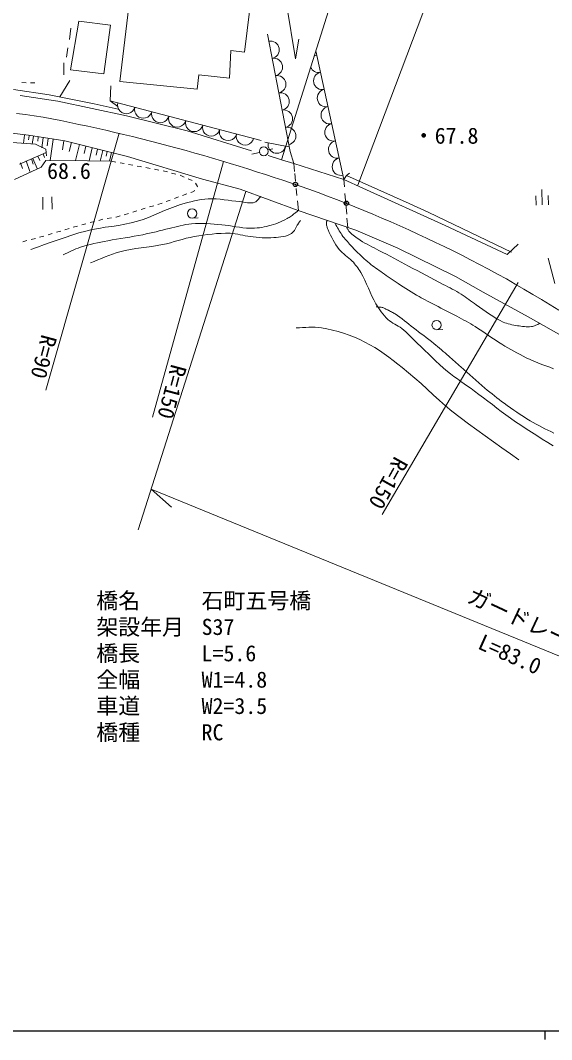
# Model space of a CAD drawing. Units: millimetres, scale not verified. Extents: x 40000 to 680000, y 20000 to 380000.
# Drawn here: x 208204 to 268772, y 204000 to 320070 of the extents above; entities that cross this region are included whole.
import ezdxf
from ezdxf.enums import TextEntityAlignment as Align

# ---------------------------------------------------------------- set-up
doc = ezdxf.new("R2010")
doc.units = ezdxf.units.MM
doc.header["$LTSCALE"] = 1000
doc.header["$PDMODE"] = 32
doc.header["$PDSIZE"] = 500
doc.linetypes.add('CHAIN', pattern=[18.5, 12, -1.5, 3.5, -1.5])
for name, color, linetype, lineweight in [('M-BGD', 7, 'Continuous', 13), ('M-BGD-EXST', 7, 'Continuous', 25), ('M-BMK', 2, 'Continuous', 13), ('M-STR-HTXT', 7, 'Continuous', 13)]:
    doc.layers.add(name, color=color, linetype=linetype, lineweight=lineweight)
doc.layers.add('M-BGD-HTXT', color=7, linetype='Continuous')
doc.layers.add('M-BGD-RSTR', color=6, linetype='Continuous')
doc.styles.add('ＭＳ ゴシック', font='')
doc.styles.get('ＭＳ ゴシック').set_extended_font_data('MS Gothic')

# ---------------------------------------------------------------- blocks, each defined once
blk = doc.blocks.new('田')
at = {"color": 7, "linetype": 'Continuous', "lineweight": 13}
for p, q in [((-0.75, 1), (-0.75, -1)), ((0.75, -1), (0.75, 1))]:
    blk.add_line(p, q, dxfattribs=at)
blk = doc.blocks.new('荒地')
at = {"color": 7, "linetype": 'Continuous', "lineweight": 13}
for p, q in [((-1, 0.25), (-1, -1.25)), ((0, -1.25), (0, 1.25)), ((1, 0.25), (1, -1.25))]:
    blk.add_line(p, q, dxfattribs=at)
blk = doc.blocks.new('広葉樹林')
at = {"color": 7, "linetype": 'Continuous', "lineweight": 13}
blk.add_line((0, -0.75), (1, -0.75), dxfattribs=at)
blk.add_circle((0, 0), 0.75, dxfattribs=at)
blk = doc.blocks.new('電力柱')
at = {"color": 7, "linetype": 'Continuous', "lineweight": 13}
blk.add_circle((0, 0), 0.5, dxfattribs=at)

msp = doc.modelspace()

# ---------------------------------------------------------------- linework, layer by layer
at = {"layer": 'M-BGD'}
for p, q in [((220681, 322714), (219530, 313106)), ((238528, 321910), (239564, 315698)), ((233743, 316441), (234378, 321404)), ((214884, 319974), (213931, 314456)), ((218497, 319538), (214884, 319974)), ((217703, 313979), (218497, 319538)), ((213793, 317883), (213952, 319173)), ((236375, 318482), (238955, 305142)), ((213456, 315898), (213614, 316950)), ((239564, 315698), (239962, 317928)), ((232036, 313503), (232195, 316640)), ((232195, 316640), (233743, 316441)), ((245075, 301942), (241883, 316608)), ((213178, 315223), (213158, 313873)), ((213931, 314456), (217703, 313979)), ((228343, 312233), (228542, 313860)), ((228542, 313860), (232036, 313503)), ((208860, 312967), (208360, 312979)), ((209860, 312942), (209360, 312955)), ((213853, 313238), (212692, 311353)), ((218528, 312625), (218449, 310918)), ((219530, 313106), (228343, 312233)), ((207418, 312205), (211487, 311590)), ((208192, 311530), (212480, 310855)), ((211487, 311590), (216629, 310577)), ((212480, 310855), (220321, 309208)), ((216629, 310577), (219368, 309969)), ((218449, 310918), (219299, 310272)), ((218449, 310918), (235660, 306387)), ((220321, 309208), (227209, 307481)), ((209147, 307012), (205376, 307468)), ((208695, 306992), (208564, 306082)), ((209190, 306921), (209127, 306485)), ((213257, 306337), (209147, 307012)), ((209685, 306850), (209565, 306016)), ((210252, 306768), (210189, 306330)), ((210820, 306687), (210657, 305551)), ((211387, 306605), (211272, 305799)), ((211955, 306524), (211610, 304122)), ((227209, 307481), (234554, 305218)), ((203892, 306390), (209926, 305992)), ((209926, 305992), (211117, 305397)), ((211117, 305397), (211197, 304643)), ((213156, 306351), (213011, 305342)), ((220403, 304570), (213257, 306337)), ((214018, 306149), (213765, 305127)), ((214930, 305923), (214479, 304098)), ((215668, 305741), (215464, 304916)), ((216406, 305558), (216041, 304082)), ((217009, 305409), (216843, 304739)), ((236077, 306189), (238816, 305673)), ((236975, 305456), (236424, 305319)), ((211157, 305020), (208100, 303690)), ((209468, 304298), (209681, 303698)), ((209629, 304355), (210133, 303196)), ((210208, 304607), (210426, 304105)), ((210562, 303372), (211117, 304126)), ((210787, 304859), (210957, 304467)), ((211117, 304126), (215842, 304087)), ((217611, 305260), (217313, 304055)), ((218104, 305138), (217968, 304591)), ((218596, 305017), (218352, 304032)), ((228959, 301989), (220403, 304570)), ((235472, 305023), (234577, 304821)), ((237985, 304205), (236466, 304702)), ((237985, 304205), (239376, 303761)), ((238955, 305142), (239376, 303761)), ((207544, 301943), (210562, 303372)), ((208209, 303850), (208433, 303220)), ((208854, 304079), (209291, 302851)), ((215842, 304087), (218581, 304027)), ((218581, 304027), (219073, 303937)), ((219565, 303846), (220057, 303755)), ((220548, 303665), (221040, 303574)), ((221532, 303483), (221889, 303418)), ((221889, 303418), (222023, 303393)), ((222515, 303301), (223007, 303210)), ((223498, 303119), (223990, 303028)), ((224480, 302929), (224965, 302807)), ((225450, 302686), (225935, 302565)), ((226415, 302430), (226874, 302230)), ((227332, 302030), (227790, 301829)), ((233266, 300858), (228959, 301989)), ((245373, 302399), (245075, 301942)), ((247259, 300950), (245075, 301942)), ((245746, 302687), (245373, 302399)), ((245373, 302399), (252539, 299203)), ((228058, 300720), (227963, 300599)), ((228168, 301537), (228400, 301155)), ((228400, 301155), (228367, 301113)), ((239883, 298423), (233266, 300858)), ((256649, 296702), (247259, 300950)), ((225296, 299606), (224829, 299428)), ((226230, 299962), (225763, 299784)), ((227168, 300309), (226699, 300138)), ((227963, 300599), (227638, 300480)), ((221489, 298385), (221011, 298239)), ((222446, 298675), (221967, 298531)), ((223403, 298965), (222924, 298820)), ((224360, 299254), (223882, 299109)), ((254783, 298178), (252539, 299203)), ((216650, 297172), (216166, 297046)), ((217618, 297424), (217134, 297298)), ((218602, 297592), (218106, 297527)), ((219129, 297661), (219098, 297657)), ((219577, 297798), (219129, 297661)), ((220533, 298092), (220055, 297945)), ((264180, 293662), (254783, 298178)), ((212803, 296078), (212325, 295934)), ((213761, 296365), (213282, 296222)), ((214719, 296653), (214240, 296509)), ((215682, 296919), (215199, 296793)), ((251252, 294148), (246448, 296173)), ((263696, 293426), (256649, 296702)), ((208954, 294994), (208470, 294867)), ((209921, 295248), (209437, 295121)), ((210871, 295497), (210405, 295375)), ((210888, 295502), (210871, 295497)), ((211846, 295790), (211367, 295646)), ((257822, 290893), (251252, 294148)), ((264946, 294577), (263696, 293426)), ((268390, 292981), (269144, 290102)), ((260979, 289126), (257822, 290893)), ((266080, 286307), (260979, 289126)), ((272730, 282575), (266080, 286307))]:
    msp.add_line(p, q, dxfattribs=at)
at = {"layer": 'M-BGD', "color": 1}
for p, q in [((245075, 301942), (239376, 303761)), ((239464, 302866), (239376, 303761)), ((239571, 301778), (239484, 302632)), ((245075, 301942), (245148, 301113)), ((239728, 300143), (239654, 300940)), ((239900, 298406), (239788, 299531)), ((245213, 300341), (245412, 297986)), ((246448, 296173), (239883, 298403)), ((245442, 297553), (245534, 296470))]:
    msp.add_line(p, q, dxfattribs=at)
at = {"layer": 'M-BGD'}
for points in [[(209386, 293994), (210171, 294261), (210953, 294535), (211735, 294813), (212517, 295090), (213300, 295359), (214088, 295617), (214880, 295859), (215679, 296079), (216409, 296248), (217146, 296386), (217888, 296506), (218631, 296616), (219374, 296729), (220114, 296855), (220848, 297005), (221574, 297190), (222200, 297390), (222815, 297622), (223423, 297874), (224028, 298137), (224632, 298402), (225239, 298656), (225853, 298891), (226478, 299096), (226865, 299209), (227255, 299318), (227646, 299421), (228040, 299514), (228435, 299597), (228833, 299665), (229233, 299718), (229634, 299751), (230084, 299761), (230533, 299742), (230982, 299703), (231431, 299649), (231879, 299588), (232328, 299527), (232777, 299473), (233227, 299434), (233442, 299411), (233658, 299377), (233876, 299339), (234094, 299304), (234310, 299281), (234522, 299277), (234731, 299298), (234934, 299354), (235037, 299404), (235129, 299470), (235214, 299549), (235293, 299636), (235370, 299728), (235445, 299822), (235522, 299913), (235603, 299997)], [(213078, 293384), (213323, 293493), (213566, 293606), (213809, 293720), (214052, 293833), (214296, 293944), (214542, 294049), (214791, 294148), (215043, 294238), (215425, 294357), (215811, 294464), (216199, 294561), (216589, 294651), (216981, 294734), (217374, 294814), (217767, 294893), (218160, 294972), (218659, 295069), (219160, 295157), (219662, 295240), (220165, 295320), (220667, 295400), (221169, 295483), (221670, 295571), (222170, 295667), (222546, 295746), (222922, 295830), (223296, 295917), (223670, 296006), (224044, 296097), (224418, 296187), (224792, 296276), (225167, 296362), (225486, 296437), (225805, 296518), (226123, 296601), (226441, 296682), (226760, 296758), (227081, 296825), (227403, 296879), (227728, 296917), (228156, 296945), (228585, 296955), (229015, 296949), (229445, 296930), (229875, 296903), (230305, 296869), (230734, 296834), (231162, 296798), (231565, 296757), (231967, 296701), (232368, 296636), (232769, 296568), (233170, 296505), (233572, 296452), (233974, 296415), (234378, 296401), (234647, 296405), (234916, 296416), (235185, 296436), (235454, 296463), (235721, 296499), (235987, 296544), (236251, 296597), (236512, 296659), (236784, 296735), (237053, 296821), (237320, 296916), (237583, 297019), (237844, 297131), (238101, 297249), (238356, 297373), (238607, 297503), (238725, 297569), (238842, 297639), (238956, 297713), (239068, 297789), (239180, 297868), (239290, 297948), (239400, 298028), (239510, 298108), (239560, 298145), (239609, 298183), (239657, 298221), (239706, 298259), (239754, 298298), (239802, 298337), (239850, 298375), (239899, 298414)], [(216215, 292451), (216630, 292614), (217043, 292784), (217456, 292957), (217868, 293128), (218283, 293294), (218700, 293451), (219122, 293595), (219550, 293721), (220146, 293866), (220748, 293982), (221354, 294079), (221963, 294163), (222573, 294243), (223183, 294327), (223790, 294422), (224393, 294535), (224850, 294639), (225303, 294756), (225755, 294881), (226206, 295009), (226658, 295135), (227111, 295253), (227567, 295359), (228026, 295448), (228533, 295533), (229042, 295611), (229552, 295682), (230064, 295741), (230576, 295788), (231089, 295819), (231602, 295833), (232115, 295826), (232406, 295805), (232694, 295766), (232981, 295715), (233268, 295657), (233554, 295596), (233841, 295537), (234129, 295487), (234418, 295448), (234752, 295413), (235087, 295379), (235422, 295348), (235758, 295323), (236093, 295306), (236429, 295300), (236764, 295307), (237098, 295329), (237360, 295352), (237625, 295376), (237891, 295405), (238155, 295445), (238413, 295500), (238662, 295575), (238900, 295675), (239123, 295806), (239247, 295908), (239353, 296027), (239447, 296159), (239531, 296300), (239610, 296447), (239688, 296595), (239769, 296740), (239857, 296878), (239893, 296928), (239928, 296979), (239964, 297029), (240000, 297079), (240036, 297129), (240072, 297179), (240107, 297230), (240143, 297280)], [(268944, 271630), (268326, 272011), (267711, 272394), (267097, 272780), (266485, 273171), (265876, 273565), (265271, 273965), (264670, 274370), (264073, 274782), (263550, 275153), (263034, 275533), (262521, 275919), (262012, 276309), (261504, 276700), (260995, 277091), (260485, 277479), (259971, 277863), (259585, 278143), (259196, 278418), (258804, 278690), (258413, 278962), (258024, 279237), (257638, 279517), (257259, 279804), (256887, 280102), (256440, 280481), (256003, 280871), (255573, 281269), (255148, 281673), (254726, 282081), (254306, 282490), (253884, 282898), (253460, 283303), (253239, 283515), (253022, 283730), (252806, 283947), (252590, 284164), (252372, 284378), (252149, 284588), (251921, 284791), (251686, 284985), (251494, 285124), (251294, 285251), (251088, 285370), (250879, 285487), (250673, 285605), (250472, 285730), (250279, 285866), (250098, 286017), (249897, 286214), (249706, 286421), (249526, 286638), (249353, 286862), (249188, 287092), (249030, 287326), (248877, 287564), (248728, 287804), (248485, 288234), (248267, 288679), (248067, 289132), (247875, 289591), (247682, 290049), (247482, 290502), (247264, 290947), (247021, 291377), (246912, 291549), (246798, 291718), (246679, 291884), (246556, 292046), (246429, 292206), (246299, 292363), (246165, 292517), (246028, 292667), (245854, 292841), (245670, 293004), (245478, 293160), (245285, 293314), (245092, 293469), (244906, 293629), (244729, 293799), (244567, 293983), (244372, 294237), (244188, 294499), (244016, 294770), (243854, 295048), (243701, 295331), (243558, 295620), (243423, 295911), (243296, 296206), (243261, 296292), (243227, 296379), (243196, 296467), (243167, 296556), (243143, 296646), (243122, 296737), (243107, 296828), (243098, 296921), (243097, 296962), (243099, 297003), (243105, 297044), (243112, 297085), (243120, 297125), (243128, 297166), (243136, 297207), (243142, 297248)], [(244087, 296940), (244183, 296776), (244277, 296609), (244370, 296443), (244464, 296277), (244559, 296111), (244658, 295948), (244760, 295787), (244868, 295630), (244983, 295474), (245104, 295321), (245228, 295171), (245355, 295024), (245484, 294878), (245614, 294733), (245745, 294589), (245875, 294444), (245950, 294360), (246025, 294277), (246101, 294194), (246177, 294111), (246254, 294030), (246332, 293948), (246411, 293868), (246490, 293789), (246672, 293612), (246855, 293436), (247040, 293262), (247227, 293090), (247416, 292920), (247606, 292752), (247799, 292587), (247994, 292424), (248175, 292279), (248357, 292137), (248542, 291998), (248729, 291861), (248917, 291725), (249105, 291590), (249294, 291456), (249483, 291322), (249702, 291167), (249923, 291013), (250144, 290860), (250365, 290708), (250588, 290557), (250811, 290407), (251035, 290259), (251260, 290112), (251557, 289918), (251856, 289726), (252155, 289534), (252455, 289345), (252756, 289157), (253060, 288972), (253365, 288791), (253672, 288613), (253902, 288483), (254135, 288357), (254370, 288234), (254605, 288113), (254841, 287992), (255077, 287872), (255312, 287752), (255547, 287630), (255849, 287473), (256151, 287316), (256453, 287160), (256755, 287004), (257057, 286847), (257359, 286689), (257660, 286530), (257959, 286370), (258225, 286227), (258490, 286084), (258755, 285942), (259019, 285798), (259283, 285652), (259545, 285504), (259805, 285353), (260064, 285198), (260449, 284956), (260830, 284705), (261207, 284449), (261582, 284190), (261957, 283931), (262334, 283675), (262714, 283425), (263101, 283183), (263441, 282979), (263782, 282777), (264126, 282578), (264471, 282383), (264819, 282192), (265169, 282007), (265523, 281828), (265880, 281655), (266317, 281454), (266757, 281262), (267201, 281078), (267648, 280900), (268097, 280727), (268548, 280560), (269000, 280396)], [(267448, 285540), (267325, 285495), (267203, 285447), (267081, 285397), (266959, 285348), (266836, 285301), (266712, 285261), (266586, 285228), (266458, 285204), (266260, 285185), (266060, 285178), (265860, 285182), (265660, 285194), (265460, 285214), (265261, 285240), (265062, 285269), (264864, 285300), (264657, 285334), (264450, 285371), (264243, 285413), (264038, 285459), (263835, 285513), (263634, 285573), (263436, 285642), (263242, 285721), (262834, 285915), (262438, 286133), (262052, 286370), (261674, 286621), (261301, 286881), (260930, 287145), (260559, 287408), (260185, 287666), (259967, 287817), (259752, 287972), (259539, 288130), (259327, 288289), (259113, 288447), (258898, 288602), (258680, 288752), (258458, 288897), (258209, 289048), (257957, 289192), (257702, 289333), (257446, 289469), (257188, 289604), (256929, 289738), (256671, 289872), (256413, 290008), (255921, 290271), (255428, 290533), (254934, 290793), (254440, 291053), (253945, 291313), (253451, 291572), (252957, 291832), (252463, 292093), (252041, 292316), (251619, 292539), (251197, 292761), (250775, 292985), (250353, 293208), (249931, 293431), (249510, 293655), (249088, 293879), (248819, 294020), (248547, 294158), (248274, 294294), (248002, 294431), (247732, 294571), (247465, 294716), (247202, 294869), (246945, 295031), (246778, 295141), (246612, 295253), (246447, 295369), (246286, 295488), (246129, 295612), (245977, 295742), (245831, 295879), (245694, 296023), (245647, 296080), (245604, 296139), (245565, 296201), (245527, 296264), (245491, 296329), (245455, 296393), (245419, 296457), (245381, 296520)], [(248750, 287454), (248849, 287443), (248948, 287435), (249047, 287428), (249147, 287420), (249246, 287410), (249344, 287397), (249441, 287379), (249537, 287355), (249609, 287331), (249679, 287302), (249748, 287270), (249816, 287235), (249883, 287198), (249950, 287161), (250018, 287125), (250085, 287089), (250193, 287036), (250300, 286983), (250408, 286930), (250515, 286876), (250622, 286821), (250728, 286765), (250832, 286705), (250934, 286643), (251207, 286461), (251474, 286271), (251737, 286075), (251996, 285873), (252253, 285668), (252509, 285463), (252766, 285258), (253026, 285057), (253317, 284835), (253609, 284614), (253901, 284393), (254193, 284172), (254484, 283949), (254774, 283725), (255062, 283499), (255348, 283270), (255564, 283095), (255778, 282917), (255991, 282738), (256203, 282558), (256414, 282377), (256625, 282195), (256835, 282013), (257045, 281831), (257217, 281682), (257387, 281533), (257557, 281383), (257727, 281232), (257896, 281082), (258066, 280931), (258235, 280780), (258405, 280630), (258750, 280324), (259094, 280016), (259438, 279707), (259781, 279399), (260126, 279092), (260473, 278788), (260822, 278486), (261175, 278189), (261441, 277968), (261708, 277749), (261977, 277532), (262247, 277317), (262520, 277104), (262794, 276894), (263070, 276686), (263348, 276481), (263713, 276218), (264080, 275957), (264448, 275699), (264820, 275445), (265194, 275195), (265571, 274950), (265952, 274710), (266336, 274476), (266662, 274286), (266991, 274101), (267323, 273922), (267657, 273746), (267993, 273574), (268330, 273404), (268668, 273235), (269006, 273067)], [(239659, 285066), (240016, 285072), (240375, 285087), (240734, 285106), (241092, 285123), (241451, 285132), (241808, 285130), (242163, 285109), (242517, 285066), (243160, 284949), (243798, 284804), (244431, 284633), (245058, 284438), (245677, 284219), (246288, 283979), (246889, 283718), (247480, 283439), (248048, 283139), (248602, 282814), (249142, 282465), (249672, 282099), (250194, 281718), (250709, 281329), (251219, 280935), (251728, 280540), (252462, 279950), (253178, 279337), (253880, 278708), (254576, 278070), (255270, 277432), (255970, 276799), (256679, 276178), (257406, 275577), (258334, 274851), (259276, 274141), (260227, 273445), (261185, 272757), (262148, 272074), (263111, 271393), (264072, 270709), (265028, 270019)]]:
    msp.add_lwpolyline(points, dxfattribs=at)
for centre, start, end in [((236715, 316721), 280.94876, 100.94876), ((237095, 314757), 280.94876, 100.94876), ((242203, 315138), 102.27984, 120.80975), ((242203, 315138), 204.29412, 282.27984), ((237475, 312793), 280.94876, 100.94876), ((242629, 313184), 102.27984, 282.27984), ((237855, 310830), 280.94876, 100.94876), ((243054, 311229), 102.27984, 282.27984), ((220285, 310435), 165.25074, 345.25074), ((222219, 309926), 165.25074, 345.25074), ((243479, 309275), 102.27984, 282.27984), ((224153, 309417), 165.25074, 345.25074), ((226087, 308907), 165.25074, 345.25074), ((238235, 308866), 280.94876, 100.94876), ((228022, 308398), 165.25074, 345.25074), ((229956, 307889), 165.25074, 345.25074), ((231890, 307380), 165.25074, 345.25074), ((238615, 306903), 280.94876, 100.94876), ((243905, 307321), 102.27984, 282.27984), ((233824, 306871), 165.25074, 345.25074), ((237447, 305931), 169.33022, 349.33022), ((244330, 305367), 102.27984, 282.27984), ((244755, 303412), 102.27984, 282.27984)]:
    msp.add_arc(centre, 1000, start, end, dxfattribs=at)
at = {"layer": 'M-BGD-EXST'}
for p, q in [((40000, 205000), (579000, 205000)), ((268000, 205000), (268000, 204000))]:
    msp.add_line(p, q, dxfattribs=at)
at = {"layer": 'M-BGD-RSTR'}
for p in [(239562, 301390), (245376, 299241)]:
    msp.add_point(p, dxfattribs=at)
at = {"layer": 'M-BMK', "linetype": 'CHAIN'}
msp.add_lwpolyline([(269600, 287077), (268606, 287675), (267613, 288272), (266618, 288867), (265620, 289457), (264620, 290042), (263615, 290619), (262606, 291187), (261590, 291744), (260567, 292287), (259537, 292817), (258539, 293317), (257537, 293812), (256533, 294302), (255526, 294786), (254517, 295265), (253504, 295738), (252488, 296204), (251470, 296664), (250448, 297117), (249423, 297562), (248395, 298001), (247364, 298431), (246330, 298853), (245293, 299267), (244252, 299672), (243208, 300068), (242160, 300455), (241110, 300832), (240120, 301179), (239128, 301522), (238135, 301859), (237139, 302192), (236142, 302519), (235144, 302842), (234143, 303159), (233141, 303472), (232137, 303779), (231132, 304082), (230125, 304379), (229116, 304672), (228106, 304959), (227095, 305241), (226082, 305519), (225068, 305791), (224052, 306058), (223035, 306320), (222017, 306577), (220998, 306828), (219978, 307075), (218956, 307316), (217933, 307552), (216910, 307783), (215885, 308009), (214859, 308230), (213833, 308445), (212805, 308655), (211803, 308850), (210797, 309030), (209789, 309195), (208778, 309346), (207766, 309482)], dxfattribs=at)
at = {"layer": 'M-STR-HTXT'}
for p, q in [((248585, 337932), (237985, 304205)), ((246660, 301307), (259079, 334028)), ((211101, 277967), (219479, 307208)), ((223265, 274895), (231374, 304017)), ((221628, 262061), (233925, 300573)), ((264953, 290230), (249449, 263808)), ((304294, 233495), (223099, 266669)), ((223099, 266669), (225419, 264642))]:
    msp.add_line(p, q, dxfattribs=at)

# ---------------------------------------------------------------- block references
at = {"layer": 'M-BGD', "rotation": 1.10932}
for name, p, xscale, yscale in [('電力柱', (235953, 305153), 1000, 1000), ('荒地', (267684, 299924), 700, 700), ('田', (211287, 299249), 700, 700), ('広葉樹林', (227784, 298077), 700, 700), ('広葉樹林', (255655, 285373), 700, 700)]:
    msp.add_blockref(name, p, dxfattribs=dict(at, xscale=xscale, yscale=yscale))

# ---------------------------------------------------------------- texts
at = {"layer": 'M-BGD-HTXT', "style": 'ＭＳ ゴシック'}
for s, p in [('・67.8', (252938, 305474)), ('68.6', (211249, 301464)), ('橋名', (216863, 252531)), ('石町五号橋', (228863, 252531)), ('架設年月', (216863, 249531)), ('S37', (228863, 249531)), ('橋長', (216863, 246531)), ('L=5.6', (228863, 246531)), ('全幅', (216863, 243531)), ('W1=4.8', (228863, 243531)), ('車道', (216863, 240531)), ('W2=3.5', (228863, 240531)), ('橋種', (216863, 237531)), ('RC', (228863, 237531))]:
    msp.add_text(s, height=1833, dxfattribs=at).set_placement(p, align=Align.BOTTOM_LEFT)
for s, rotation, p in [('R=90', 255.034, (210102, 284537)), ('R=150', 255.034, (224892, 281149)), ('R=150', 240.825, (250400, 270800)), ('ガードレール', 334.978, (258758, 253390)), ('L=83.0', 335.952, (260008, 248070))]:
    msp.add_text(s, height=1833, rotation=rotation, dxfattribs=at).set_placement(p, align=Align.BOTTOM_LEFT)

doc.saveas('drawing.dxf')
